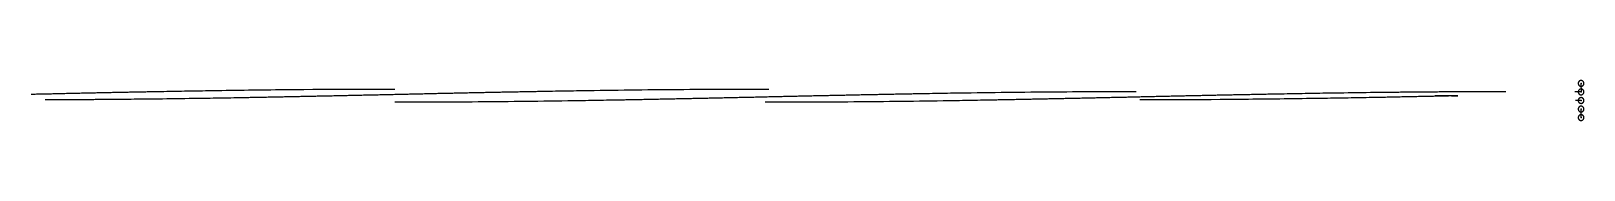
# Model space of a CAD drawing. Header units: millimetres. Extents: x -402 to 58, y -5 to 7.
import ezdxf

# ---------------------------------------------------------------- set-up
doc = ezdxf.new("R2010")
doc.units = ezdxf.units.MM
doc.layers.add('inside1_', color=7, linetype='Continuous')
doc.layers.add('null', color=7, linetype='Continuous')
doc.layers.add('inside1_B', color=160, linetype='Continuous', true_color=0x003aff)

msp = doc.modelspace()

# ---------------------------------------------------------------- linework, layer by layer
at = {"layer": 'inside1_'}
for points in [[(55.98, 5.85), (55.98, 6.7), (56.83, 6.7), (57.68, 6.7), (57.68, 5.85), (57.68, 5), (56.83, 5), (55.98, 5), (55.98, 5.85)], [(55.98, 3.31), (55.98, 4.16), (56.83, 4.16), (57.68, 4.16), (57.68, 3.31), (57.68, 2.46), (56.83, 2.46), (55.98, 2.46), (55.98, 3.31)], [(55.98, 0.77), (55.98, 1.62), (56.83, 1.62), (57.68, 1.62), (57.68, 0.77), (57.68, -0.08), (56.83, -0.08), (55.98, -0.08), (55.98, 0.77)], [(55.98, -1.77), (55.98, -0.92), (56.83, -0.92), (57.68, -0.92), (57.68, -1.77), (57.68, -2.62), (56.83, -2.62), (55.98, -2.62), (55.98, -1.77)], [(55.98, -4.31), (55.98, -3.46), (56.83, -3.46), (57.68, -3.46), (57.68, -4.31), (57.68, -5.16), (56.83, -5.16), (55.98, -5.16), (55.98, -4.31)]]:
    msp.add_rational_spline(points, [1, 0.707106781187, 1, 0.707106781187, 1, 0.707106781187, 1, 0.707106781187, 1], degree=2, knots=[0, 0, 0, 1.334246, 1.334246, 2.668492, 2.668492, 4.002738, 4.002738, 5.336984, 5.336984, 5.336984], dxfattribs=at)
at = {"layer": 'inside1_B'}
for points in [[(-396.92, 2.67), (-397.37, 2.66), (-397.82, 2.65), (-398.26, 2.64), (-398.69, 2.63), (-399.12, 2.62), (-399.53, 2.62), (-399.95, 2.61), (-400.35, 2.6), (-400.75, 2.59), (-401.14, 2.58), (-401.53, 2.57)], [(-183.4, 4.08), (-187.36, 4.08), (-189.56, 4.08), (-191.77, 4.07), (-193.97, 4.06), (-196.18, 4.06), (-197.94, 4.05), (-199.71, 4.04), (-201.47, 4.03), (-203.23, 4.02), (-205, 4.01), (-206.76, 4), (-208.52, 3.98), (-210.29, 3.97), (-212.05, 3.95), (-213.82, 3.94), (-215.58, 3.92), (-217.34, 3.9), (-219.11, 3.89), (-220.87, 3.87), (-222.63, 3.85), (-224.4, 3.83), (-226.16, 3.8), (-227.92, 3.78), (-229.69, 3.76), (-231.45, 3.73), (-233.21, 3.71), (-234.98, 3.68), (-236.74, 3.66), (-238.5, 3.63), (-239.38, 3.61), (-240.26, 3.6), (-241.14, 3.59), (-242.03, 3.57), (-242.91, 3.56), (-243.79, 3.54), (-244.67, 3.53), (-245.55, 3.51), (-246.43, 3.5), (-247.31, 3.48), (-248.19, 3.47), (-249.08, 3.45), (-249.96, 3.43), (-250.4, 3.43), (-250.84, 3.42), (-251.28, 3.41), (-251.72, 3.4), (-252.16, 3.39), (-252.6, 3.39), (-253.04, 3.38), (-253.48, 3.37), (-253.92, 3.36), (-254.36, 3.35), (-254.8, 3.34), (-255.24, 3.34), (-255.68, 3.33), (-256.12, 3.32), (-256.56, 3.31), (-257, 3.3), (-257.45, 3.29), (-257.89, 3.28), (-258.33, 3.28), (-258.77, 3.27), (-259.21, 3.26), (-259.65, 3.25), (-260.09, 3.24), (-260.53, 3.23), (-260.97, 3.22), (-261.41, 3.22), (-261.85, 3.21), (-262.29, 3.2), (-262.73, 3.19), (-263.17, 3.18), (-263.61, 3.17), (-264.05, 3.16), (-264.49, 3.15), (-264.93, 3.14), (-265.37, 3.13), (-265.81, 3.13), (-266.25, 3.12), (-266.69, 3.11), (-267.14, 3.1), (-267.58, 3.09), (-268.02, 3.08), (-268.46, 3.07), (-268.9, 3.06), (-269.34, 3.05), (-269.78, 3.04), (-270.22, 3.03), (-270.66, 3.02), (-271.1, 3.01), (-271.54, 3.01), (-271.98, 3), (-272.42, 2.99), (-272.86, 2.98), (-273.3, 2.97), (-273.74, 2.96), (-274.18, 2.95), (-274.62, 2.94), (-275.06, 2.93), (-275.5, 2.92), (-275.94, 2.91), (-276.38, 2.9), (-276.82, 2.89), (-277.26, 2.88), (-277.7, 2.87), (-278.14, 2.86), (-278.58, 2.85), (-279.02, 2.84), (-279.47, 2.83), (-279.91, 2.82), (-280.35, 2.82), (-280.79, 2.81), (-281.23, 2.8), (-281.67, 2.79), (-282.11, 2.78), (-282.55, 2.77), (-282.99, 2.76), (-283.43, 2.75), (-283.87, 2.74), (-284.31, 2.73), (-284.75, 2.72), (-285.19, 2.71), (-285.63, 2.7), (-286.07, 2.69), (-286.51, 2.68), (-286.95, 2.67), (-287.39, 2.66), (-287.83, 2.65), (-288.27, 2.64), (-288.71, 2.63), (-289.15, 2.62), (-289.59, 2.61), (-290.03, 2.6), (-290.47, 2.59), (-290.91, 2.58), (-291.35, 2.57), (-291.79, 2.56), (-292.23, 2.55), (-292.67, 2.54), (-293.11, 2.53), (-293.55, 2.52), (-293.99, 2.51), (-294.43, 2.5), (-294.87, 2.49), (-295.31, 2.48), (-295.76, 2.47), (-296.2, 2.46), (-296.64, 2.45), (-297.08, 2.44), (-297.52, 2.43), (-297.96, 2.42), (-298.4, 2.41), (-298.84, 2.4), (-299.28, 2.39), (-299.72, 2.39), (-300.16, 2.38), (-300.6, 2.37), (-301.04, 2.36), (-301.48, 2.35), (-301.92, 2.34), (-302.36, 2.33), (-302.8, 2.32), (-303.24, 2.31), (-303.68, 2.3), (-304.12, 2.29), (-304.56, 2.28), (-305, 2.27), (-305.44, 2.26), (-305.88, 2.25), (-306.32, 2.24), (-306.76, 2.23), (-307.2, 2.22), (-307.64, 2.21), (-308.08, 2.2), (-308.52, 2.19), (-308.96, 2.18), (-309.4, 2.17), (-309.84, 2.16), (-310.28, 2.15), (-310.72, 2.14), (-311.16, 2.13), (-311.6, 2.12), (-312.04, 2.11), (-312.48, 2.1), (-312.92, 2.1), (-313.36, 2.09), (-313.8, 2.08), (-314.24, 2.07), (-314.69, 2.06), (-315.13, 2.05), (-315.57, 2.04), (-316.01, 2.03), (-316.45, 2.02), (-316.89, 2.01), (-317.33, 2), (-317.77, 1.99), (-318.21, 1.98), (-318.65, 1.97), (-319.09, 1.96), (-319.53, 1.95), (-319.97, 1.95), (-320.41, 1.94), (-320.85, 1.93), (-321.29, 1.92), (-321.73, 1.91), (-322.17, 1.9), (-322.61, 1.89), (-323.05, 1.88), (-323.49, 1.87), (-323.93, 1.86), (-324.37, 1.86), (-324.81, 1.85), (-325.25, 1.84), (-325.69, 1.83), (-326.13, 1.82), (-326.57, 1.81), (-327.01, 1.8), (-327.45, 1.79), (-327.89, 1.78), (-328.33, 1.78), (-328.77, 1.77), (-329.21, 1.76), (-329.65, 1.75), (-330.1, 1.74), (-330.54, 1.73), (-330.98, 1.72), (-331.42, 1.72), (-331.86, 1.71), (-332.3, 1.7), (-332.74, 1.69), (-333.18, 1.68), (-333.62, 1.67), (-334.06, 1.67), (-334.5, 1.66), (-334.94, 1.65), (-335.38, 1.64), (-335.82, 1.63), (-336.26, 1.62), (-336.7, 1.62), (-337.14, 1.61), (-337.58, 1.6), (-338.02, 1.59), (-338.9, 1.58), (-339.78, 1.56), (-340.66, 1.54), (-341.55, 1.53), (-342.43, 1.51), (-343.31, 1.5), (-344.19, 1.48), (-345.07, 1.47), (-345.95, 1.45), (-346.83, 1.44), (-347.71, 1.42), (-348.59, 1.41), (-349.48, 1.4), (-350.8, 1.38), (-352.12, 1.36), (-353.44, 1.34), (-354.76, 1.32), (-356.08, 1.3), (-357.41, 1.28), (-358.73, 1.26), (-360.05, 1.24), (-361.37, 1.23), (-362.69, 1.21), (-363.57, 1.2), (-364.45, 1.19), (-365.33, 1.18), (-366.21, 1.17), (-367.09, 1.16), (-367.97, 1.15), (-368.86, 1.14), (-370.63, 1.12), (-371.07, 1.12), (-371.94, 1.11), (-371.94, 1.11), (-371.95, 1.11), (-372.84, 1.1), (-373.72, 1.09), (-374.6, 1.08), (-375.92, 1.07), (-376.8, 1.06), (-377.23, 1.06), (-377.67, 1.05), (-378.11, 1.05), (-378.54, 1.05), (-378.98, 1.04), (-379.42, 1.04), (-379.86, 1.04), (-380.31, 1.03), (-380.75, 1.03), (-381.2, 1.03), (-381.64, 1.02), (-382.09, 1.02), (-382.53, 1.02), (-382.98, 1.01), (-383.42, 1.01), (-383.86, 1.01), (-384.3, 1.01), (-384.74, 1), (-385.17, 1), (-385.61, 1), (-386.05, 1), (-386.48, 0.99), (-386.92, 0.99), (-387.35, 0.99), (-387.79, 0.99), (-388.23, 0.98), (-388.67, 0.98), (-389.11, 0.98), (-390.45, 0.97), (-390.91, 0.97), (-391.36, 0.97), (-391.82, 0.97), (-392.27, 0.97), (-392.71, 0.96), (-393.16, 0.96), (-393.59, 0.96), (-394.02, 0.96), (-394.43, 0.96), (-394.85, 0.96), (-395.26, 0.96), (-395.67, 0.96), (-396.08, 0.95), (-396.51, 0.95), (-397.4, 0.95)], [(-293.97, 4.08), (-297.06, 4.08), (-299.71, 4.08), (-302.35, 4.07), (-305, 4.06), (-307.64, 4.05), (-310.29, 4.04), (-312.93, 4.02), (-315.58, 4.01), (-318.23, 3.99), (-320.87, 3.97), (-322.64, 3.95), (-323.96, 3.94), (-325.28, 3.93), (-326.61, 3.91), (-327.93, 3.9), (-329.25, 3.89), (-330.58, 3.87), (-331.9, 3.86), (-333.22, 3.84), (-334.55, 3.83), (-335.87, 3.81), (-337.19, 3.79), (-338.51, 3.78), (-339.84, 3.76), (-341.16, 3.74), (-342.48, 3.72), (-343.8, 3.7), (-345.12, 3.68), (-346.44, 3.66), (-347.76, 3.64), (-349.09, 3.62), (-349.97, 3.61), (-350.85, 3.59), (-351.73, 3.58), (-352.61, 3.56), (-353.49, 3.55), (-354.37, 3.54), (-355.25, 3.52), (-356.13, 3.5), (-357.01, 3.49), (-357.89, 3.47), (-358.77, 3.46), (-359.65, 3.44), (-360.53, 3.43), (-361.42, 3.41), (-362.3, 3.39), (-363.18, 3.38), (-363.63, 3.37), (-364.07, 3.36), (-364.51, 3.35), (-364.95, 3.34), (-365.39, 3.34), (-365.84, 3.33), (-366.28, 3.32), (-366.72, 3.31), (-367.16, 3.3), (-367.6, 3.29), (-368.04, 3.28), (-368.48, 3.28), (-368.92, 3.27), (-369.35, 3.26), (-369.79, 3.25), (-370.22, 3.24), (-370.65, 3.23), (-371.08, 3.23), (-371.51, 3.22), (-371.94, 3.21), (-371.95, 3.21), (-372.38, 3.2), (-372.81, 3.19), (-373.25, 3.18), (-373.7, 3.17), (-375.06, 3.14), (-375.53, 3.14), (-376, 3.13), (-376.47, 3.12), (-376.94, 3.11), (-377.41, 3.1), (-377.88, 3.09), (-378.34, 3.08), (-378.79, 3.07), (-379.24, 3.06), (-379.67, 3.05), (-380.1, 3.04), (-380.51, 3.03), (-380.91, 3.02), (-381.31, 3.01), (-381.7, 3.01), (-382.08, 3), (-382.47, 2.99), (-382.85, 2.98), (-383.24, 2.97), (-383.64, 2.96), (-384.04, 2.96), (-384.45, 2.95), (-384.87, 2.94), (-385.3, 2.93), (-385.73, 2.92), (-386.18, 2.91), (-386.63, 2.9), (-387.1, 2.89), (-387.57, 2.88), (-388.06, 2.87), (-388.54, 2.86), (-389.04, 2.85), (-389.54, 2.84), (-390.04, 2.83), (-390.54, 2.81), (-391.05, 2.8), (-391.56, 2.79), (-392.06, 2.78), (-392.57, 2.77), (-393.07, 2.76), (-393.57, 2.75), (-394.06, 2.74), (-394.55, 2.73), (-395.04, 2.72), (-395.52, 2.7), (-395.99, 2.69), (-396.46, 2.68), (-396.92, 2.67)], [(-74.71, 3.37), (-75.89, 3.37), (-78.09, 3.37), (-80.3, 3.36), (-82.5, 3.36), (-84.7, 3.35), (-86.91, 3.34), (-89.11, 3.33), (-91.31, 3.32), (-93.52, 3.31), (-95.28, 3.29), (-97.04, 3.28), (-98.81, 3.27), (-100.57, 3.25), (-102.33, 3.24), (-104.09, 3.22), (-105.86, 3.21), (-107.62, 3.19), (-109.38, 3.17), (-111.15, 3.15), (-112.91, 3.13), (-114.67, 3.11), (-116.43, 3.09), (-118.2, 3.06), (-119.96, 3.04), (-121.72, 3.02), (-123.48, 2.99), (-125.24, 2.96), (-127.01, 2.94), (-128.77, 2.91), (-129.65, 2.9), (-130.53, 2.88), (-131.41, 2.87), (-132.29, 2.85), (-133.17, 2.84), (-134.05, 2.82), (-134.94, 2.81), (-135.82, 2.79), (-136.7, 2.78), (-137.58, 2.76), (-138.46, 2.75), (-139.34, 2.73), (-140.22, 2.72), (-140.66, 2.71), (-141.1, 2.7), (-141.54, 2.69), (-141.98, 2.68), (-142.42, 2.68), (-142.86, 2.67), (-143.3, 2.66), (-143.74, 2.65), (-144.18, 2.64), (-144.62, 2.63), (-145.06, 2.63), (-145.5, 2.62), (-145.94, 2.61), (-146.39, 2.6), (-146.83, 2.59), (-147.27, 2.58), (-147.71, 2.57), (-148.15, 2.57), (-148.59, 2.56), (-149.03, 2.55), (-149.47, 2.54), (-149.91, 2.53), (-150.35, 2.52), (-150.79, 2.51), (-151.23, 2.5), (-151.67, 2.5), (-152.11, 2.49), (-152.55, 2.48), (-152.99, 2.47), (-153.43, 2.46), (-153.87, 2.45), (-154.31, 2.44), (-154.75, 2.43), (-155.19, 2.42), (-155.63, 2.42), (-156.07, 2.41), (-156.51, 2.4), (-156.95, 2.39), (-157.39, 2.38), (-157.83, 2.37), (-158.27, 2.36), (-158.71, 2.35), (-159.15, 2.34), (-159.59, 2.33), (-160.03, 2.32), (-160.48, 2.31), (-160.92, 2.3), (-161.36, 2.3), (-161.8, 2.29), (-162.24, 2.28), (-162.68, 2.27), (-163.12, 2.26), (-163.56, 2.25), (-164, 2.24), (-164.44, 2.23), (-164.88, 2.22), (-165.32, 2.21), (-165.76, 2.2), (-166.2, 2.19), (-166.64, 2.18), (-167.08, 2.17), (-167.52, 2.16), (-167.96, 2.15), (-168.4, 2.14), (-168.84, 2.13), (-169.28, 2.12), (-169.72, 2.11), (-170.16, 2.11), (-170.6, 2.1), (-171.04, 2.09), (-171.48, 2.08), (-171.92, 2.07), (-172.36, 2.06), (-172.8, 2.05), (-173.24, 2.04), (-173.68, 2.03), (-174.12, 2.02), (-174.56, 2.01), (-175, 2), (-175.44, 1.99), (-175.88, 1.98), (-176.32, 1.97), (-176.77, 1.96), (-177.21, 1.95), (-177.65, 1.94), (-178.09, 1.93), (-178.53, 1.92), (-178.97, 1.91), (-179.41, 1.9), (-179.85, 1.89), (-180.29, 1.88), (-180.73, 1.87), (-181.17, 1.86), (-181.61, 1.85), (-182.05, 1.84), (-182.49, 1.83), (-182.93, 1.82), (-183.37, 1.81), (-183.81, 1.8), (-184.25, 1.79), (-184.69, 1.78), (-185.13, 1.77), (-185.57, 1.76), (-186.01, 1.75), (-186.45, 1.74), (-186.89, 1.73), (-187.33, 1.72), (-187.77, 1.71), (-188.21, 1.7), (-188.65, 1.69), (-189.09, 1.68), (-189.53, 1.67), (-189.97, 1.66), (-190.41, 1.65), (-190.85, 1.64), (-191.29, 1.64), (-191.73, 1.63), (-192.17, 1.62), (-192.61, 1.61), (-193.06, 1.6), (-193.5, 1.59), (-193.94, 1.58), (-194.38, 1.57), (-194.82, 1.56), (-195.26, 1.55), (-195.7, 1.54), (-196.14, 1.53), (-196.58, 1.52), (-197.02, 1.51), (-197.46, 1.5), (-197.9, 1.49), (-198.34, 1.48), (-198.78, 1.47), (-199.22, 1.46), (-199.66, 1.45), (-200.1, 1.44), (-200.54, 1.43), (-200.98, 1.42), (-201.42, 1.41), (-201.86, 1.4), (-202.3, 1.39), (-202.74, 1.38), (-203.18, 1.37), (-203.62, 1.36), (-204.06, 1.36), (-204.5, 1.35), (-204.94, 1.34), (-205.38, 1.33), (-205.82, 1.32), (-206.26, 1.31), (-206.71, 1.3), (-207.15, 1.29), (-207.59, 1.28), (-208.03, 1.27), (-208.47, 1.26), (-208.91, 1.25), (-209.35, 1.24), (-209.79, 1.23), (-210.23, 1.23), (-210.67, 1.22), (-211.11, 1.21), (-211.55, 1.2), (-211.99, 1.19), (-212.43, 1.18), (-212.87, 1.17), (-213.31, 1.16), (-213.75, 1.15), (-214.19, 1.14), (-214.63, 1.13), (-215.07, 1.13), (-215.51, 1.12), (-215.95, 1.11), (-216.39, 1.1), (-216.83, 1.09), (-217.27, 1.08), (-217.72, 1.07), (-218.16, 1.06), (-218.6, 1.06), (-219.04, 1.05), (-219.48, 1.04), (-219.92, 1.03), (-220.36, 1.02), (-220.8, 1.01), (-221.24, 1), (-221.68, 1), (-222.12, 0.99), (-222.56, 0.98), (-223, 0.97), (-223.44, 0.96), (-223.88, 0.95), (-224.32, 0.95), (-224.76, 0.94), (-225.2, 0.93), (-225.64, 0.92), (-226.08, 0.91), (-226.52, 0.9), (-226.97, 0.9), (-227.41, 0.89), (-227.85, 0.88), (-228.73, 0.86), (-229.61, 0.85), (-230.49, 0.83), (-231.37, 0.82), (-232.25, 0.8), (-233.13, 0.79), (-234.01, 0.77), (-234.9, 0.76), (-235.78, 0.74), (-236.66, 0.73), (-237.54, 0.71), (-238.42, 0.7), (-239.3, 0.69), (-241.07, 0.66), (-242.83, 0.63), (-244.59, 0.61), (-246.35, 0.58), (-248.12, 0.56), (-249.88, 0.53), (-251.64, 0.51), (-253.41, 0.49), (-255.17, 0.47), (-256.93, 0.45), (-258.7, 0.43), (-260.46, 0.41), (-262.22, 0.39), (-263.99, 0.38), (-265.75, 0.36), (-267.52, 0.35), (-269.28, 0.33), (-271.04, 0.32), (-272.81, 0.31), (-274.57, 0.29), (-276.33, 0.28), (-278.54, 0.27), (-280.74, 0.26), (-282.95, 0.25), (-285.15, 0.25), (-287.36, 0.24), (-289.56, 0.24), (-291.77, 0.23), (-293.97, 0.23)], [(34.55, 3.37), (34.12, 3.37), (33.68, 3.37), (33.21, 3.37), (32.73, 3.37), (32.24, 3.37), (31.75, 3.37), (31.25, 3.37), (30.76, 3.37), (30.27, 3.36), (29.79, 3.36), (29.32, 3.36), (28.86, 3.36), (28.41, 3.36), (27.11, 3.36), (26.69, 3.36), (26.27, 3.35), (25.85, 3.35), (25.43, 3.35), (25.01, 3.35), (24.58, 3.35), (24.16, 3.35), (23.73, 3.34), (23.3, 3.34), (22.86, 3.34), (22.42, 3.34), (21.97, 3.34), (21.52, 3.33), (21.07, 3.33), (20.61, 3.33), (20.16, 3.33), (19.7, 3.33), (19.25, 3.32), (18.8, 3.32), (17.47, 3.31), (15.72, 3.3), (15.29, 3.3), (14.85, 3.3), (14.42, 3.29), (13.99, 3.29), (13.56, 3.29), (13.12, 3.28), (12.69, 3.28), (12.25, 3.28), (11.8, 3.27), (11.36, 3.27), (10.91, 3.27), (10.46, 3.26), (10.01, 3.26), (9.56, 3.26), (9.12, 3.25), (8.67, 3.25), (8.23, 3.25), (7.79, 3.24), (7.36, 3.24), (6.92, 3.23), (6.48, 3.23), (6.05, 3.23), (5.61, 3.22), (5.17, 3.22), (4.73, 3.21), (4.29, 3.21), (3.85, 3.2), (3.41, 3.2), (2.97, 3.19), (2.53, 3.19), (2.08, 3.19), (0.76, 3.17), (-0.12, 3.16), (-1, 3.15), (-1.89, 3.14), (-2.77, 3.13), (-3.64, 3.12), (-4.08, 3.12), (-4.52, 3.11), (-5.4, 3.1), (-6.73, 3.08), (-8.05, 3.06), (-9.37, 3.05), (-10.69, 3.03), (-12.01, 3.01), (-13.33, 2.99), (-14.66, 2.97), (-15.98, 2.95), (-17.3, 2.93), (-18.62, 2.91), (-19.51, 2.9), (-20.39, 2.88), (-21.27, 2.87), (-22.15, 2.85), (-23.03, 2.84), (-23.91, 2.82), (-24.79, 2.81), (-25.67, 2.79), (-26.56, 2.78), (-27.44, 2.76), (-28.32, 2.75), (-29.2, 2.73), (-30.08, 2.72), (-30.96, 2.7), (-31.84, 2.68), (-32.72, 2.67), (-33.6, 2.65), (-34.48, 2.63), (-35.36, 2.62), (-35.8, 2.61), (-36.24, 2.6), (-36.68, 2.59), (-37.12, 2.58), (-37.56, 2.57), (-38, 2.57), (-38.45, 2.56), (-38.89, 2.55), (-39.33, 2.54), (-39.77, 2.53), (-40.21, 2.52), (-40.65, 2.51), (-41.09, 2.5), (-41.53, 2.5), (-41.97, 2.49), (-42.41, 2.48), (-42.85, 2.47), (-43.29, 2.46), (-43.73, 2.45), (-44.17, 2.44), (-44.61, 2.43), (-45.05, 2.42), (-45.49, 2.42), (-45.93, 2.41), (-46.37, 2.4), (-46.81, 2.39), (-47.25, 2.38), (-47.69, 2.37), (-48.13, 2.36), (-48.57, 2.35), (-49.01, 2.34), (-49.45, 2.33), (-49.89, 2.32), (-50.33, 2.31), (-50.77, 2.31), (-51.21, 2.3), (-51.65, 2.29), (-52.09, 2.28), (-52.53, 2.27), (-52.97, 2.26), (-53.41, 2.25), (-53.85, 2.24), (-54.29, 2.23), (-54.73, 2.22), (-55.17, 2.21), (-55.61, 2.2), (-56.05, 2.19), (-56.49, 2.18), (-56.93, 2.17), (-57.38, 2.16), (-57.82, 2.15), (-58.26, 2.14), (-58.7, 2.13), (-59.14, 2.12), (-59.58, 2.11), (-60.02, 2.11), (-60.46, 2.1), (-60.9, 2.09), (-61.34, 2.08), (-61.78, 2.07), (-62.22, 2.06), (-62.66, 2.05), (-63.1, 2.04), (-63.54, 2.03), (-63.98, 2.02), (-64.42, 2.01), (-64.86, 2), (-65.3, 1.99), (-65.74, 1.98), (-66.18, 1.97), (-66.62, 1.96), (-67.06, 1.95), (-67.5, 1.94), (-67.94, 1.93), (-68.38, 1.92), (-68.82, 1.91), (-69.26, 1.9), (-69.7, 1.89), (-70.14, 1.88), (-70.58, 1.87), (-71.02, 1.86), (-71.46, 1.85), (-71.9, 1.84), (-72.34, 1.83), (-72.78, 1.82), (-73.23, 1.81), (-73.67, 1.8), (-74.11, 1.79), (-74.55, 1.78), (-74.99, 1.77), (-75.43, 1.76), (-75.87, 1.75), (-76.31, 1.74), (-76.75, 1.73), (-77.19, 1.72), (-77.63, 1.71), (-78.07, 1.7), (-78.51, 1.69), (-78.95, 1.68), (-79.39, 1.67), (-79.83, 1.66), (-80.27, 1.65), (-80.71, 1.64), (-81.15, 1.64), (-81.59, 1.63), (-82.03, 1.62), (-82.47, 1.61), (-82.91, 1.6), (-83.35, 1.59), (-83.79, 1.58), (-84.23, 1.57), (-84.67, 1.56), (-85.11, 1.55), (-85.55, 1.54), (-85.99, 1.53), (-86.43, 1.52), (-86.87, 1.51), (-87.31, 1.5), (-87.75, 1.49), (-88.2, 1.48), (-88.64, 1.47), (-89.08, 1.46), (-89.52, 1.45), (-89.96, 1.44), (-90.4, 1.43), (-90.84, 1.42), (-91.28, 1.41), (-91.72, 1.4), (-92.16, 1.39), (-92.6, 1.38), (-93.04, 1.37), (-93.48, 1.36), (-93.92, 1.36), (-94.36, 1.35), (-94.8, 1.34), (-95.24, 1.33), (-95.68, 1.32), (-96.12, 1.31), (-96.56, 1.3), (-97, 1.29), (-97.44, 1.28), (-97.88, 1.27), (-98.32, 1.26), (-98.76, 1.25), (-99.2, 1.24), (-99.64, 1.23), (-100.08, 1.23), (-100.53, 1.22), (-100.97, 1.21), (-101.41, 1.2), (-101.85, 1.19), (-102.29, 1.18), (-102.73, 1.17), (-103.17, 1.16), (-103.61, 1.15), (-104.05, 1.14), (-104.49, 1.13), (-104.93, 1.13), (-105.37, 1.12), (-105.81, 1.11), (-106.25, 1.1), (-106.69, 1.09), (-107.13, 1.08), (-107.57, 1.07), (-108.01, 1.06), (-108.45, 1.06), (-108.89, 1.05), (-109.33, 1.04), (-109.77, 1.03), (-110.21, 1.02), (-110.66, 1.01), (-111.1, 1), (-111.54, 1), (-111.98, 0.99), (-112.42, 0.98), (-112.86, 0.97), (-113.3, 0.96), (-113.74, 0.95), (-114.18, 0.95), (-114.62, 0.94), (-115.06, 0.93), (-115.5, 0.92), (-115.94, 0.91), (-116.38, 0.9), (-116.82, 0.9), (-117.26, 0.89), (-118.14, 0.87), (-119.02, 0.86), (-119.91, 0.84), (-120.79, 0.83), (-121.67, 0.81), (-122.55, 0.79), (-123.43, 0.78), (-124.31, 0.76), (-125.19, 0.75), (-126.07, 0.74), (-126.96, 0.72), (-127.84, 0.71), (-128.72, 0.69), (-130.04, 0.67), (-131.8, 0.65), (-133.57, 0.62), (-135.33, 0.59), (-137.09, 0.57), (-138.85, 0.55), (-140.62, 0.52), (-142.38, 0.5), (-144.14, 0.48), (-145.91, 0.46), (-147.67, 0.44), (-149.43, 0.42), (-151.2, 0.4), (-152.96, 0.38), (-154.73, 0.37), (-156.49, 0.35), (-158.25, 0.34), (-160.02, 0.32), (-161.78, 0.31), (-163.54, 0.3), (-165.31, 0.29), (-167.07, 0.28), (-168.84, 0.27), (-170.6, 0.26), (-172.36, 0.25), (-174.13, 0.25), (-175.89, 0.24), (-178.1, 0.24), (-180.3, 0.24), (-182.51, 0.23), (-184.4, 0.24)], [(13.61, 2.3), (13.62, 2.3), (14, 2.3), (14.39, 2.29), (14.77, 2.28), (15.16, 2.27), (15.54, 2.26), (15.94, 2.25), (16.34, 2.25), (16.75, 2.24), (17.17, 2.23), (17.6, 2.22), (18.03, 2.21), (18.48, 2.2), (18.93, 2.19), (19.4, 2.18), (19.87, 2.17), (20.36, 2.16), (20.42, 2.16), (20.36, 2.16), (19.87, 2.15), (19.4, 2.13), (18.93, 2.12), (18.48, 2.11), (18.03, 2.11), (17.6, 2.1), (17.17, 2.09), (16.75, 2.08), (16.34, 2.07), (15.94, 2.06), (15.54, 2.05), (15.16, 2.04), (14.77, 2.04), (14.39, 2.03), (14, 2.02), (13.61, 2.01), (13.22, 2), (12.81, 1.99), (12.4, 1.99), (11.97, 1.98), (11.54, 1.97), (11.09, 1.96), (10.64, 1.95), (10.18, 1.94), (9.71, 1.93), (9.24, 1.92), (8.77, 1.91), (8.3, 1.9), (7.83, 1.89), (7.36, 1.88), (6.9, 1.87), (5.56, 1.84), (5.12, 1.83), (4.68, 1.83), (4.25, 1.82), (3.82, 1.81), (3.38, 1.8), (2.95, 1.79), (2.52, 1.78), (2.09, 1.77), (1.66, 1.77), (1.22, 1.76), (0.78, 1.75), (0.35, 1.74), (-0.09, 1.73), (-0.53, 1.72), (-0.97, 1.71), (-1.42, 1.71), (-1.86, 1.7), (-2.3, 1.69), (-2.74, 1.68), (-3.18, 1.67), (-3.63, 1.66), (-4.07, 1.66), (-4.51, 1.65), (-4.95, 1.64), (-5.83, 1.62), (-6.72, 1.61), (-7.6, 1.59), (-8.48, 1.57), (-9.36, 1.56), (-10.24, 1.54), (-11.12, 1.53), (-12, 1.51), (-12.88, 1.5), (-13.76, 1.48), (-14.64, 1.47), (-15.52, 1.45), (-16.4, 1.44), (-17.28, 1.42), (-18.16, 1.41), (-19.04, 1.4), (-20.36, 1.38), (-21.68, 1.36), (-23, 1.34), (-24.33, 1.32), (-25.65, 1.3), (-26.97, 1.28), (-28.29, 1.26), (-29.61, 1.24), (-30.93, 1.23), (-32.25, 1.21), (-33.58, 1.19), (-34.9, 1.18), (-36.22, 1.16), (-37.54, 1.15), (-38.87, 1.13), (-40.19, 1.12), (-41.51, 1.11), (-42.83, 1.09), (-44.16, 1.08), (-45.48, 1.07), (-47.24, 1.05), (-49.89, 1.03), (-52.53, 1.01), (-55.18, 1), (-57.82, 0.98), (-60.47, 0.97), (-63.11, 0.96), (-65.75, 0.95), (-68.4, 0.95), (-71.04, 0.94), (-73.67, 0.94), (-73.69, 0.94)]]:
    msp.add_lwpolyline(points, dxfattribs=at)
at = {"layer": 'null'}
for points in [[(56.79, 5.85), (56.83, 3.31), (55.02, 3.31)], [(56.83, 0.77), (55.23, 0.77)], [(56.83, -4.31), (56.83, -1.7)]]:
    msp.add_lwpolyline(points, dxfattribs=at)
for p in [(56.83, 5.85), (56.83, 3.31), (56.83, 0.77), (56.83, -1.77), (56.83, -4.31)]:
    msp.add_point(p, dxfattribs=at)

doc.saveas('drawing.dxf')
